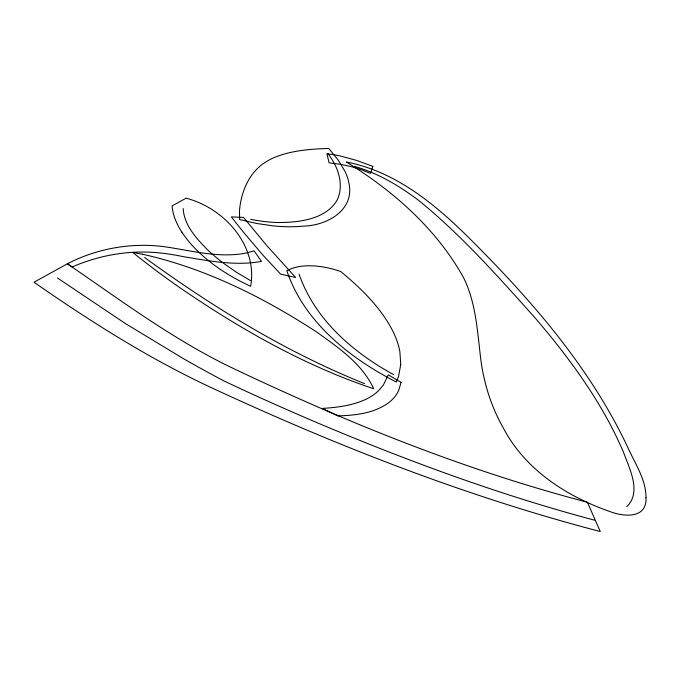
<?xml version="1.0" encoding="UTF-8"?>
<svg xmlns="http://www.w3.org/2000/svg" width="680" height="680" viewBox="0 0 680 680"><rect width="100%" height="100%" fill="white"/><g stroke="black" fill="none" stroke-linecap="round" stroke-linejoin="round"><path stroke-width="1.02" d="M626.807 506.677C641.962 491.887 629.289 468.52 623.483 452.183C602.31 402.755 570.18 358.972 535.44 318.282C498.687 277.236 461.848 235.552 419.024 200.677C399.475 185.963 378.029 173.06 354.331 166.37M594.498 520.166C499.035 494.76 406.155 460.445 315.256 421.923A1306.204 643.203 22.7 0 1 246.492 391.459L224.171 381.063A719.483 354.288 22.7 0 1 183.387 358.632L125.656 323.714L57.477 278.001M364.539 383.605C285.846 352.019 213.035 307.284 144.644 257.507M393.805 374.714C352.945 352.512 314.576 319.218 299.089 274.108M250.503 280.568L236.512 272.315L223.66 263.381A127.449 62.764 22.7 0 1 206.992 249.228C196.061 238.042 184.033 224.97 183.183 208.522M327.7 153.417C337.841 166.056 344.386 184.042 337.356 199.682C326.034 219.768 297.738 222.734 276.904 222.504A109.905 54.12 22.7 0 1 250.639 219.308M181.849 232.118C189.941 244.434 200.719 254.745 212.373 263.67A111.231 54.774 22.7 0 0 242.182 282.225L250.639 286.322C257.975 245.344 224.043 207.995 186.09 198.178L172.117 205.895A120.598 59.39 22.7 0 0 181.84 232.118M239.471 210.936L239.649 219.564L256.708 223.49L273.258 225.887A131.385 64.694 22.7 0 0 303.56 226.117C327.029 225.565 355.062 210.12 348.882 182.861A105.468 51.935 22.7 0 0 345.159 171.683L338.359 160.25L328.763 148.461C311.414 148.971 293.743 150.297 277.312 156.315A148.861 73.304 22.7 0 0 263.585 163.379C248.327 174.029 240.899 192.899 239.471 210.936M646 497.709C647.079 519.265 623.05 516.86 609.408 511.351C566.236 496.247 525.028 469.54 503.37 428.026C490.246 405.11 482.732 379.423 480.071 353.209C477.113 327.513 475.218 300.9 463.403 277.389C436.39 228.846 393.278 190.859 346.375 162.035C403.265 172.916 446.904 214.778 485.715 254.822A1006.825 495.788 22.7 0 1 521.968 293.522C563.592 339.975 601.052 390.719 627.75 447.287C634.95 463.598 646.042 479.247 646 497.709M400.732 364.463L398.556 376.405L396.329 382.058C349.681 358.105 304.07 322.048 286.824 270.691C298.554 264.562 312.477 265.072 325.159 267.325A58.029 28.577 22.7 0 1 340.688 271.515C361.148 288.379 380.766 307.428 392.929 331.313A173.885 85.629 22.7 0 1 399.891 351.713L400.732 364.463M401.055 382.355L398.795 390.175A120.147 59.16 22.7 0 1 388.764 402.645C374.161 413.329 355.359 415.446 337.781 415.871L322.277 408.416C337.969 407.439 354.118 405.433 368.262 398.115A131.742 64.872 22.7 0 0 378.454 390.813L383.401 384.982L388.305 374.841L401.055 382.355M372.81 166.362L370.617 173.4L361.717 169.898A68.383 33.669 22.7 0 0 350.659 166.498L340.51 164.305L329.103 162.834L326.927 153.841L331.993 154.462A76.228 37.536 22.7 0 1 339.822 155.847L356.771 160.454L372.81 166.362M67.362 263.798L34 282.234C91.936 322.524 151.869 360.425 216.13 389.878C340.085 447.21 468.01 496.961 600.27 531.539L587.401 502.239C463.649 469.906 344.641 421.506 229.338 366.562C171.666 338.419 120.147 299.863 67.362 263.798C96.305 248.803 129.642 242.683 162.019 246.398C185.912 249.543 209.635 256.241 233.954 254.618A103.717 51.077 22.7 0 0 246.44 252.96L254.133 250.886L261.451 261.409C235.425 266.169 208.87 260.865 183.132 256.624A133.773 65.875 22.7 0 0 160.31 253.002C130.339 249.713 99.739 254.94 72.156 266.976L67.362 263.798M243.525 217.421L231.327 216.877A947.062 466.361 22.7 0 0 244.06 232.875L263.211 255.476L280.619 274.125L295.63 277.474L266.407 245.149L243.525 217.421M142.494 254.235L132.736 252.433A548.148 269.918 22.7 0 0 179.265 287.283C239.606 328.703 304.019 365.525 373.694 388.739C362.176 363.604 337.986 347.259 316.157 331.678C262.897 297.05 204.816 268.09 142.494 254.235"/></g></svg>
